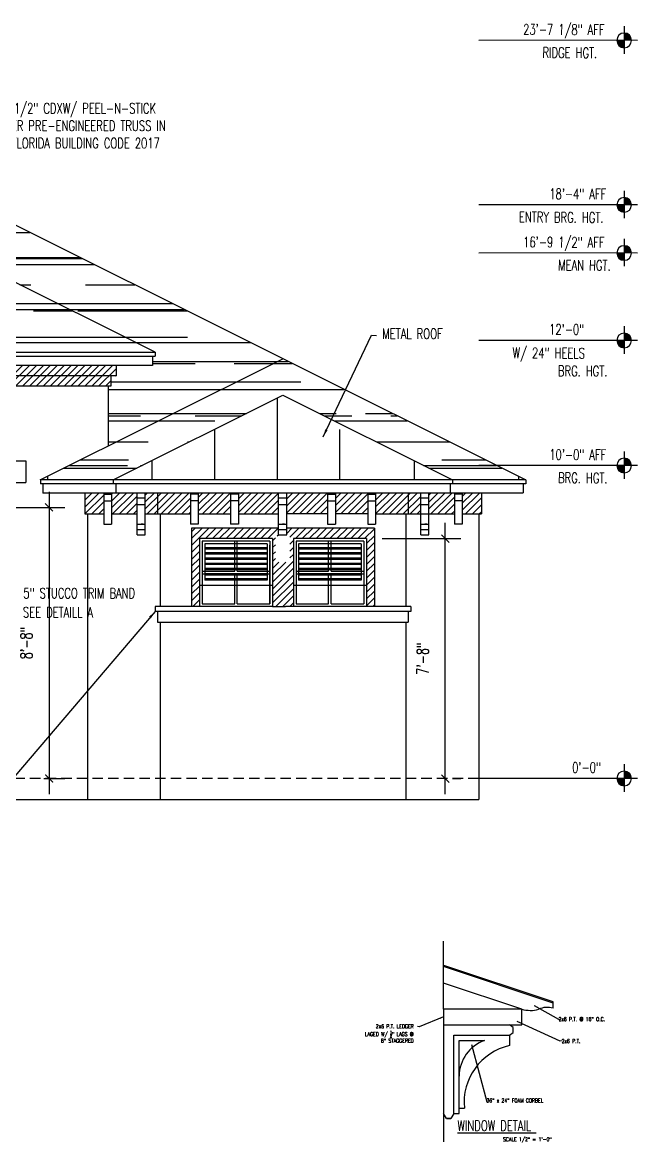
# Model space of a CAD drawing. Header units: inches. Extents: x -25328 to 8149, y -5530 to 4336.
# Drawn here: x -2504.2 to -2268.4, y -2973.7 to -2544 of the extents above; entities that cross this region are included whole.
import ezdxf

# ---------------------------------------------------------------- set-up
doc = ezdxf.new("R2010")
doc.units = ezdxf.units.IN
doc.header["$LTSCALE"] = 16
doc.header["$MEASUREMENT"] = 0
doc.linetypes.add('ALPINE_SOLID', pattern=[0])
doc.linetypes.add('HIDDEN', pattern=[0.375, 0.25, -0.125])
doc.layers.get('0').update_dxf_attribs({"linetype": 'CONTINUOUS'})
doc.layers.get('DEFPOINTS').update_dxf_attribs({"linetype": 'CONTINUOUS'})
for name, color, linetype in [('CONC', 3, 'CONTINUOUS'), ('DIMS', 5, 'CONTINUOUS'), ('HATCH', 8, 'CONTINUOUS'), ('Layer_Notes', 7, 'ALPINE_SOLID'), ('ROOF', 1, 'CONTINUOUS'), ('TEXT', 11, 'CONTINUOUS'), ('WALLS EXT', 6, 'CONTINUOUS'), ('WINDOWS', 1, 'CONTINUOUS')]:
    doc.layers.add(name, color=color, linetype=linetype)
doc.styles.add('PAYTAS RM', font='romans.shx', dxfattribs={"width": 0.7, "height": 4.5})
doc.styles.add('PAYTS NOTES', font='romans.shx', dxfattribs={"width": 0.7, "height": 4.5})
doc.styles.get("Standard").update_dxf_attribs({"font": 'arial.ttf'})
doc.dimstyles.new('DIM- PAYTAS', dxfattribs={"dimscale": 48, "dimtxt": 0.1, "dimasz": 0.0625, "dimexe": 0.125, "dimexo": 0.125, "dimgap": 0.125, "dimtad": 1, "dimdec": 1, "dimzin": 3, "dimdsep": 46, "dimlunit": 4, "dimtxsty": 'PAYTAS RM', "dimblk": 'ARCHTICK', "dimcen": 0.09, "dimdle": 0.125, "dimclrd": 5, "dimclre": 5, "dimclrt": 11, "dimadec": 0, "dimazin": 0, "dimtfac": 1, "dimtdec": 1, "dimtofl": 0, "dimtmove": 2, "dimatfit": 3, "dimfxl": 0, "dimfrac": 2, "dimtolj": 1, "dimtzin": 3, "dimarcsym": 0})
doc.dimstyles.get("Standard").update_dxf_attribs({"dimtxt": 0.18, "dimasz": 0.18, "dimexe": 0.18, "dimexo": 0.0625, "dimgap": 0.09, "dimtad": 0, "dimtih": 1, "dimtoh": 1, "dimdec": 4, "dimzin": 0, "dimdsep": 46, "dimtxsty": 'Standard', "dimcen": 0.09, "dimadec": 0, "dimazin": 0, "dimtfac": 1, "dimtdec": 4, "dimtofl": 0, "dimtmove": 0, "dimatfit": 3, "dimfxl": 0, "dimtolj": 1, "dimtzin": 0, "dimarcsym": 0})
pattern_1 = [(0, (-9162.483, -4556.875), (33, 15), [225, -30, 75, -15]), (0, (-9142.533, -4549.375), (-15, 19.95), [45, -4.95, 90, -11.25]), (0, (-9154.983, -4544.125), (78, 10.05), [120, -21, 60, -15])]

# ---------------------------------------------------------------- blocks, each defined once
blk = doc.blocks.new('_ArchTick')
at = {"color": 0, "linetype": 'ByBlock', "const_width": 0.15}
blk.add_lwpolyline([(-0.5, -0.5), (0.5, 0.5)], dxfattribs=at)
blk = doc.blocks.new('*D1112')
at = {"layer": 'DEFPOINTS', "color": 0, "transparency": 16777216}
for p in [(-2517.78, -2730.04), (-2501.94, -2834.04), (-2493.96, -2834.04)]:
    blk.add_point(p, dxfattribs=at)
at = {"layer": 'WALLS EXT', "color": 5, "lineweight": -2, "transparency": 16777216}
for p, q in [((-2493.96, -2724.04), (-2493.96, -2840.04)), ((-2511.78, -2730.04), (-2487.96, -2730.04)), ((-2495.94, -2834.04), (-2487.96, -2834.04))]:
    blk.add_line(p, q, dxfattribs=at)
at = {"layer": 'WALLS EXT', "color": 5, "lineweight": -2, "transparency": 16777216, "xscale": 3, "yscale": 3, "zscale": 3}
for p, rotation in [((-2493.96, -2730.04), 90), ((-2493.96, -2834.04), 270)]:
    blk.add_blockref('_ArchTick', p, dxfattribs=dict(at, rotation=rotation))
at = {"layer": 'WALLS EXT', "color": 11, "transparency": 16777216, "insert": (-2502.64, -2782.04), "char_height": 4.5, "attachment_point": 5, "rotation": 90, "style": 'PAYTAS RM', "bg_fill": 3, "box_fill_scale": 1.25, "bg_fill_color": 256, "bg_fill_true_color": 13158600, "bg_fill_transparency": 0}
blk.add_mtext('\\A1;8\'-8"', dxfattribs=at)
blk = doc.blocks.new('*D1113')
at = {"layer": 'DEFPOINTS', "color": 0, "transparency": 16777216}
for p in [(-2372.31, -2742.01), (-2342.09, -2742.01), (-2345.28, -2834.04)]:
    blk.add_point(p, dxfattribs=at)
at = {"layer": 'WALLS EXT', "color": 5, "lineweight": -2, "transparency": 16777216}
for p, q in [((-2342.09, -2840.04), (-2342.09, -2736.01)), ((-2366.31, -2742.01), (-2336.09, -2742.01)), ((-2339.28, -2834.04), (-2336.09, -2834.04))]:
    blk.add_line(p, q, dxfattribs=at)
at = {"layer": 'WALLS EXT', "color": 5, "lineweight": -2, "transparency": 16777216, "xscale": 3, "yscale": 3, "zscale": 3}
for p, rotation in [((-2342.09, -2742.01), 90), ((-2342.09, -2834.04), 270)]:
    blk.add_blockref('_ArchTick', p, dxfattribs=dict(at, rotation=rotation))
at = {"layer": 'WALLS EXT', "color": 11, "transparency": 16777216, "insert": (-2350.77, -2788.02), "char_height": 4.5, "attachment_point": 5, "rotation": 90, "style": 'PAYTAS RM', "bg_fill": 3, "box_fill_scale": 1.25, "bg_fill_color": 256, "bg_fill_true_color": 13158600, "bg_fill_transparency": 0}
blk.add_mtext('\\A1;7\'-8"', dxfattribs=at)
blk = doc.blocks.new('ELEVBUB')
for p, q in [((0, 0.151), (0, -0.142)), ((-0.142, 0), (0.078, 0))]:
    blk.add_line(p, q)
at = {"const_width": 0.0781}
for points in [[(0, 0.039, 0.414214), (-0.039, 0, 1)], [(0, -0.039, 0.414213), (0.039, 0, 1)]]:
    blk.add_lwpolyline(points, format="xyb", dxfattribs=at)
blk.add_circle((0, 0), 0.0781)

msp = doc.modelspace()

# ---------------------------------------------------------------- hatches: boundary and pattern name
at = {"layer": 'HATCH'}
h = msp.add_hatch(dxfattribs=at)
h.set_pattern_fill('AR-RROOF', color=8, scale=15, style=0)
h.set_pattern_definition([(0, (-9179.483, -4556.875), (33, 15), [225, -30, 75, -15]), (0, (-9159.533, -4549.375), (-15, 19.95), [45, -4.95, 90, -11.25]), (0, (-9171.983, -4544.125), (78, 10.05), [120, -21, 60, -15])])
h.paths.add_polyline_path([(-3299.78373375, -2642.06474541), (-3460.78373375, -2722.56474541), (-3364.78373375, -2722.56474541), (-3364.78373375, -2720.53688136), (-3365.78373375, -2720.53688136), (-3365.78373375, -2712.53688136), (-3381.78373375, -2712.53688136), (-3381.78373375, -2709.03688136), (-3382.78373375, -2709.03688136), (-3382.78373375, -2707.53688136), (-3299.78373375, -2666.03688136), (-3216.78373375, -2707.53688136), (-3216.78373375, -2709.03688136), (-3217.78373375, -2709.03688136), (-3217.78373375, -2712.53688136), (-3233.78373375, -2712.53688136), (-3233.78373375, -2720.53688136), (-3234.78373375, -2720.53688136), (-3234.78373375, -2722.56474541), (-3138.78373375, -2722.56474541)])
h.paths.add_polyline_path([(-3237.22952254, -2610.7876398), (-3299.78373375, -2642.06474541), (-3138.78373375, -2722.56474541), (-2978.78373375, -2722.56474541), (-3202.33794496, -2610.7876398)])
h.paths.add_polyline_path([(-3188.22212238, -2617.84555109), (-3035.1554508, -2694.37888689), (-3006.78373375, -2678.51391249), (-3006.78373375, -2675.56474541), (-3020.78373375, -2675.56474541), (-3020.78373375, -2672.06474541), (-2768.24206708, -2672.06474541), (-2768.24206708, -2670.56474541), (-3021.78373375, -2670.56474541), (-2812.50662814, -2565.92619261), (-2842.75662814, -2550.80119261), (-2976.84534512, -2617.84555109)])
h.paths.add_polyline_path([(-3021.78373375, -2670.56474541), (-2768.24206708, -2670.56474541), (-2768.24206708, -2645.28688136), (-2770.24206708, -2645.28688136), (-2770.24206708, -2643.28688136), (-2771.03109692, -2643.28688136, 0.1928199289), (-2780.06431132, -2618.78688136), (-2785.24206708, -2618.78688136), (-2785.24206708, -2615.28688136), (-2786.24206708, -2615.28688136), (-2786.24206708, -2613.78688136), (-2694.24206708, -2567.78688136), (-2602.24206708, -2613.78688136), (-2602.24206708, -2615.28688136), (-2603.24206708, -2615.28688136), (-2603.24206708, -2618.78688136), (-2608.41982284, -2618.78688136, 0.1928199289), (-2617.45303725, -2643.28688136), (-2618.24206708, -2643.28688136), (-2618.24206708, -2645.28688136), (-2620.24206708, -2645.28688136), (-2620.24206708, -2670.56474541), (-2453.28373375, -2670.56474541), (-2692.5887034, -2550.91226058), (-2782.4787641, -2550.91226058)])
h = msp.add_hatch(dxfattribs=at)
h.set_pattern_fill('AR-RROOF', color=8, scale=15, style=0)
h.set_pattern_definition(pattern_1)
h.paths.add_polyline_path([(-2404.31235623, -2673.02332856), (-2625.28373375, -2562.5376398), (-2669.33794496, -2562.5376398), (-2453.28373375, -2670.56474541), (-2453.28373375, -2672.06474541), (-2454.28373375, -2672.06474541), (-2454.28373375, -2675.56474541), (-2468.28373375, -2675.56474541), (-2468.28373375, -2679.56474541), (-2470.28373375, -2679.56474541), (-2470.28373375, -2684.80030206), (-2471.28373375, -2684.80030206), (-2471.28373375, -2706.50901732)])
h = msp.add_hatch(dxfattribs=at)
h.set_pattern_fill('ANSI31', color=256, scale=15, style=0)
h.set_pattern_definition([(45, (-3592.2451, -5781.6257), (-1.3258252, 1.3258252), [])])
h.paths.add_polyline_path([(-2479.28373375, -2675.56474541), (-2618.24206708, -2675.56474541), (-2618.24206708, -2679.56474541), (-2479.28373375, -2679.56474541)])
h.paths.add_polyline_path([(-2479.28373375, -2679.56474541), (-2619.24206708, -2679.56474541), (-2619.24206708, -2683.56474541), (-2479.28373375, -2683.56474541)])
h.paths.add_polyline_path([(-2470.28373375, -2679.56474541), (-2479.28373375, -2679.56474541), (-2479.28373375, -2683.56474541), (-2470.28373375, -2683.56474541)])
h.paths.add_polyline_path([(-2468.28373375, -2675.56474541), (-2479.28373375, -2675.56474541), (-2479.28373375, -2679.56474541), (-2470.28373375, -2679.56474541), (-2468.28373375, -2679.56474541)])
h = msp.add_hatch(dxfattribs=at)
h.set_pattern_fill('AR-RROOF', color=8, scale=15, style=0)
h.set_pattern_definition(pattern_1)
h.paths.add_polyline_path([(-2497.33946184, -2719.53688136), (-2469.34097872, -2719.50901732), (-2404.31235623, -2686.99470608), (-2339.28373375, -2719.53688136), (-2311.34097872, -2719.50901732), (-2404.31235623, -2673.02332856)])
h = msp.add_hatch(dxfattribs=at)
h.set_pattern_fill('ANSI31', color=256, scale=15, style=0)
h.set_pattern_definition([(45, (-9146.4826, -4556.8754), (-1.3258252, 1.3258252), [])])
h.paths.add_polyline_path([(-2473.01475614, -2724.53688136), (-2480.28373375, -2724.53688136), (-2480.28373375, -2732.52243802), (-2473.01475614, -2732.52243802)])
h.paths.add_polyline_path([(-2460.2123511, -2732.52243802), (-2460.2123511, -2724.53688136), (-2470.01475614, -2724.53688136), (-2470.01475614, -2732.52243802)])
h.paths.add_polyline_path([(-2457.0873511, -2732.52243802), (-2452.34097872, -2732.52243802), (-2452.34097872, -2724.53688136), (-2457.0873511, -2724.53688136)])
h.paths.add_polyline_path([(-2452.34097872, -2724.53688136), (-2452.34097872, -2732.52243802), (-2439.78852743, -2732.52243802), (-2439.78852743, -2724.53688136)])
h.paths.add_polyline_path([(-2424.39343, -2724.53688136), (-2436.78852743, -2724.53688136), (-2436.78852743, -2732.52243802), (-2424.39343, -2732.52243802)])
h.paths.add_polyline_path([(-2421.39343, -2724.53688136), (-2421.39343, -2732.52243802), (-2406.00123242, -2732.52243802), (-2406.00123242, -2724.53688136)])
h.paths.add_polyline_path([(-2387.23128246, -2732.52243802), (-2387.23128246, -2724.53688136), (-2402.87623242, -2724.53688136), (-2402.87623242, -2732.52243802)])
h.paths.add_polyline_path([(-2371.83618503, -2732.52243802), (-2371.83618503, -2724.53688136), (-2384.23128246, -2724.53688136), (-2384.23128246, -2732.52243802)])
h.paths.add_polyline_path([(-2356.28373375, -2724.53688136), (-2368.83618503, -2724.53688136), (-2368.83618503, -2732.52243802), (-2356.28373375, -2732.52243802)])
h.paths.add_polyline_path([(-2356.28373375, -2732.52243802), (-2351.53736137, -2732.52243802), (-2351.53736137, -2724.53688136), (-2356.28373375, -2724.53688136)])
h.paths.add_polyline_path([(-2348.41236137, -2724.53688136), (-2348.41236137, -2732.52243802), (-2338.60995633, -2732.52243802), (-2338.60995633, -2724.53688136)])
h.paths.add_polyline_path([(-2328.28373375, -2724.53688136), (-2335.60995633, -2724.53688136), (-2335.60995633, -2732.52243802), (-2328.28373375, -2732.52243802)])
h.paths.add_polyline_path([(-2439.34097872, -2768.00901732), (-2436.31235623, -2768.00901732), (-2436.31235623, -2742.00901732), (-2408.31235623, -2742.00901732), (-2408.31235623, -2760.00901732), (-2408.31235623, -2768.00901732), (-2403.31235623, -2768.00901732), (-2400.31235623, -2768.00901732), (-2400.31235623, -2742.00901732), (-2372.31235623, -2742.00901732), (-2372.31235623, -2760.00901732), (-2372.31235623, -2768.00901732), (-2371.31235623, -2768.00901732), (-2369.28373375, -2768.00901732), (-2369.28373375, -2738.00901732), (-2402.87623242, -2738.00901732), (-2402.87623242, -2741.00901732), (-2401.65748242, -2741.00901732), (-2401.65748242, -2751.00901732), (-2407.21998242, -2751.00901732), (-2407.21998242, -2741.00901732), (-2406.00123242, -2741.00901732), (-2406.00123242, -2738.00901732), (-2439.34097872, -2738.00901732)])

# ---------------------------------------------------------------- linework, layer by layer
at = {"layer": 'CONC'}
msp.add_line((-3431.78373375, -2842.03688136), (-2329.28373375, -2842.03688136), dxfattribs=at)
at = {"layer": 'DIMS'}
for p, q in [((-2276.36994611, -2550.88554094), (-2329.28373375, -2550.93898023)), ((-2276.36994611, -2613.98344207), (-2329.28373375, -2614.03688136)), ((-2276.36994611, -2632.45007237), (-2329.28373375, -2632.50351167)), ((-2276.36994611, -2665.98344207), (-2329.28373375, -2666.03688136)), ((-2276.36994611, -2713.98344207), (-2329.28373375, -2714.03688136)), ((-2480.28373375, -2732.52243802), (-2476.8281659, -2732.52243802)), ((-2480.28373375, -2732.52243802), (-2472.93306847, -2732.52243802)), ((-2470.01475614, -2732.52243802), (-2460.2123511, -2732.52243802)), ((-2457.0873511, -2732.52243802), (-2452.34097872, -2732.52243802)), ((-2452.34097872, -2732.52243802), (-2439.78852743, -2732.52243802)), ((-2436.78852743, -2732.52243802), (-2424.39343, -2732.52243802)), ((-2421.39343, -2732.52243802), (-2406.00123242, -2732.52243802)), ((-2387.23128246, -2732.52243802), (-2402.87623242, -2732.52243802)), ((-2371.83618503, -2732.52243802), (-2384.23128246, -2732.52243802)), ((-2368.83618503, -2732.52243802), (-2356.09460633, -2732.52243802)), ((-2356.28373375, -2732.52243802), (-2348.51055773, -2732.52243802)), ((-2348.95331276, -2732.52243802), (-2338.60995633, -2732.52243802)), ((-2335.60995633, -2732.52243802), (-2328.28373375, -2732.52243802)), ((-2276.36994611, -2833.98344207), (-2329.28373375, -2834.03688136))]:
    msp.add_line(p, q, dxfattribs=at)
at = {"layer": 'HATCH', "color": 8, "linetype": 'HIDDEN'}
msp.add_line((-2329.28373375, -2834.03688136), (-3155.78373375, -2834.03688136), dxfattribs=at)
at = {"layer": 'Layer_Notes', "color": 8}
for p, q in [((-2406.59097872, -2688.13401732), (-2406.59097872, -2719.50901732)), ((-2430.59097872, -2700.13401732), (-2430.59097872, -2719.50901732)), ((-2382.59097872, -2700.13401732), (-2382.59097872, -2719.50901732)), ((-2454.59097872, -2712.13401732), (-2454.59097872, -2719.50901732)), ((-2354.03373375, -2712.13401732), (-2354.03373375, -2719.50901732)), ((-2494.53373375, -2718.13401732), (-2494.53373375, -2719.50901732)), ((-2314.03373375, -2718.13401732), (-2314.03373375, -2719.50901732))]:
    msp.add_line(p, q, dxfattribs=at)
at = {"layer": 'ROOF', "color": 6}
for p, q in [((-2453.28373375, -2670.56474541), (-2692.5887034, -2550.91226058)), ((-2311.34097872, -2719.50901732), (-2625.28373375, -2562.5376398)), ((-2620.24206708, -2670.56474541), (-2453.28373375, -2670.56474541)), ((-2454.28373375, -2672.06474541), (-2454.28373375, -2675.56474541)), ((-2454.28373375, -2675.56474541), (-2618.24206708, -2675.56474541)), ((-2497.33946184, -2719.53688136), (-2404.31235623, -2673.02332856)), ((-2471.28373375, -2683.56474541), (-2471.28373375, -2706.50901732)), ((-2469.34097872, -2719.50901732), (-2404.31235623, -2686.99470608)), ((-2404.31235623, -2686.99470608), (-2339.28373375, -2719.50901732)), ((-2311.28373375, -2719.53688136), (-2497.33946184, -2719.53688136)), ((-2311.34097872, -2719.50901732), (-2472.78373375, -2719.50901732)), ((-2496.28373375, -2721.00901732), (-2496.28373375, -2724.53688136)), ((-2468.34097872, -2721.00901732), (-2468.34097872, -2724.50901732)), ((-2340.28373375, -2721.00901732), (-2340.28373375, -2724.50901732)), ((-2312.28373375, -2721.00901732), (-2312.28373375, -2724.50901732)), ((-2312.28373375, -2724.53688136), (-2496.28373375, -2724.53688136)), ((-2480.28373375, -2724.50901732), (-2480.28373375, -2732.52243802)), ((-2452.34097872, -2724.50901732), (-2452.34097872, -2732.52243802)), ((-2356.28373375, -2724.50901732), (-2356.28373375, -2732.52243802)), ((-2479.28373375, -2732.52243802), (-2479.28373375, -2834.03688136)), ((-2479.28373375, -2732.52243802), (-2479.28373375, -2842.03688136)), ((-2451.34097872, -2732.52243802), (-2451.34097872, -2768.00901732)), ((-2357.28373375, -2732.52243802), (-2357.28373375, -2768.00901732)), ((-2329.28373375, -2732.52243802), (-2329.28373375, -2842.03688136)), ((-2406.00123242, -2738.00901732), (-2439.34097872, -2738.00901732)), ((-2439.34097872, -2738.00901732), (-2439.34097872, -2768.00901732)), ((-2369.28373375, -2738.00901732), (-2402.87623242, -2738.00901732)), ((-2369.28373375, -2738.00901732), (-2369.28373375, -2768.00901732)), ((-2408.31235623, -2742.00901732), (-2436.31235623, -2742.00901732)), ((-2436.31235623, -2742.00901732), (-2436.31235623, -2768.00901732)), ((-2408.31235623, -2742.00901732), (-2408.31235623, -2768.00901732)), ((-2372.31235623, -2742.00901732), (-2400.31235623, -2742.00901732)), ((-2400.31235623, -2742.00901732), (-2400.31235623, -2768.00901732)), ((-2372.31235623, -2742.00901732), (-2372.31235623, -2768.00901732)), ((-2451.34097872, -2762.03688136), (-2451.34097872, -2768.00901732)), ((-2357.28373375, -2762.03688136), (-2357.28373375, -2768.00901732)), ((-2408.59097872, -2768.00901732), (-2453.34097872, -2768.00901732)), ((-2453.34097872, -2768.00901732), (-2453.34097872, -2770.00901732)), ((-2355.28373375, -2770.00901732), (-2453.34097872, -2770.00901732)), ((-2452.34097872, -2770.00901732), (-2452.34097872, -2774.00901732)), ((-2408.31235623, -2768.00901732), (-2436.31235623, -2768.00901732)), ((-2408.31235623, -2768.00901732), (-2403.31235623, -2768.00901732)), ((-2371.31235623, -2768.00901732), (-2403.31235623, -2768.00901732)), ((-2372.31235623, -2768.00901732), (-2400.31235623, -2768.00901732)), ((-2355.28373375, -2768.00901732), (-2371.59097872, -2768.00901732)), ((-2356.28373375, -2770.00901732), (-2356.28373375, -2774.00901732)), ((-2355.28373375, -2768.00901732), (-2355.28373375, -2770.00901732)), ((-2452.34097872, -2774.00901732), (-2356.28373375, -2774.00901732)), ((-2451.34097872, -2774.00901732), (-2451.34097872, -2842.03688136)), ((-2357.28373375, -2774.00901732), (-2357.28373375, -2842.03688136))]:
    msp.add_line(p, q, dxfattribs=at)
at = {"layer": 'WALLS EXT', "color": 8}
for p, q in [((-2620.24206708, -2672.06474541), (-2453.28373375, -2672.06474541)), ((-2453.28373375, -2670.56474541), (-2453.28373375, -2672.06474541)), ((-2497.28373375, -2719.50901732), (-2497.28373375, -2721.03688136)), ((-2469.34097872, -2719.50901732), (-2469.34097872, -2721.00901732)), ((-2339.28373375, -2719.50901732), (-2339.28373375, -2721.00901732)), ((-2311.28373375, -2719.50901732), (-2311.28373375, -2721.00901732)), ((-2311.28373375, -2721.03688136), (-2497.28373375, -2721.03688136)), ((-2311.28373375, -2721.00901732), (-2472.78373375, -2721.00901732))]:
    msp.add_line(p, q, dxfattribs=at)
at = {"layer": 'WALLS EXT'}
for p, q in [((-2460.2123511, -2726.37544363), (-2457.0873511, -2726.37544363)), ((-2406.00123242, -2726.37544363), (-2402.87623242, -2726.37544363)), ((-2351.5278493, -2726.38988697), (-2348.4028493, -2726.38988697)), ((-2460.2123511, -2728.94792913), (-2457.0873511, -2728.94792913)), ((-2406.00123242, -2728.94792913), (-2402.87623242, -2728.94792913)), ((-2351.5278493, -2728.96237248), (-2348.4028493, -2728.96237248)), ((-2460.2123511, -2736.52243802), (-2457.0873511, -2736.52243802)), ((-2406.00123242, -2736.52243802), (-2402.87623242, -2736.52243802)), ((-2460.2123511, -2738.52243802), (-2457.0873511, -2738.52243802)), ((-2459.3998511, -2740.52243802), (-2457.8998511, -2740.52243802)), ((-2406.00123242, -2738.52243802), (-2402.87623242, -2738.52243802)), ((-2405.18873242, -2740.52243802), (-2403.68873242, -2740.52243802))]:
    msp.add_line(p, q, dxfattribs=at)
at = {"layer": 'WINDOWS'}
for p, q in [((-2468.28373375, -2675.56474541), (-2468.28373375, -2679.56474541)), ((-2468.28373375, -2679.56474541), (-2619.24206708, -2679.56474541)), ((-2470.28373375, -2679.56474541), (-2470.28373375, -2683.56474541)), ((-2470.28373375, -2683.56474541), (-3004.78373375, -2683.56474541)), ((-2610.7175168, -2712.18928695), (-2502.8499507, -2712.18928695)), ((-2502.8499507, -2712.18928695), (-2502.8499507, -2720.51384227)), ((-2612.7175168, -2720.51384227), (-2502.8499507, -2720.51384227)), ((-2473.01475614, -2724.50901732), (-2473.01475614, -2736.50901732)), ((-2473.01475614, -2725.00901732), (-2470.01475614, -2725.00901732)), ((-2473.01475614, -2727.50901732), (-2470.01475614, -2727.50901732)), ((-2470.01475614, -2724.50901732), (-2470.01475614, -2736.50901732)), ((-2460.2123511, -2740.52243802), (-2460.2123511, -2724.52243802)), ((-2457.0873511, -2740.52243802), (-2457.0873511, -2724.52243802)), ((-2439.78852743, -2724.50901732), (-2439.78852743, -2736.50901732)), ((-2436.78852743, -2725.00901732), (-2439.78852743, -2725.00901732)), ((-2436.78852743, -2727.50901732), (-2439.78852743, -2727.50901732)), ((-2436.78852743, -2724.50901732), (-2436.78852743, -2736.50901732)), ((-2424.39343, -2724.50901732), (-2424.39343, -2736.50901732)), ((-2421.39343, -2725.00901732), (-2424.39343, -2725.00901732)), ((-2421.39343, -2727.50901732), (-2424.39343, -2727.50901732)), ((-2421.39343, -2724.50901732), (-2421.39343, -2736.50901732)), ((-2406.00123242, -2740.52243802), (-2406.00123242, -2724.52243802)), ((-2402.87623242, -2740.52243802), (-2402.87623242, -2724.52243802)), ((-2387.23128246, -2724.50901732), (-2387.23128246, -2736.50901732)), ((-2387.23128246, -2725.00901732), (-2384.23128246, -2725.00901732)), ((-2387.23128246, -2727.50901732), (-2384.23128246, -2727.50901732)), ((-2384.23128246, -2724.50901732), (-2384.23128246, -2736.50901732)), ((-2371.83618503, -2724.50901732), (-2371.83618503, -2736.50901732)), ((-2371.83618503, -2725.00901732), (-2368.83618503, -2725.00901732)), ((-2371.83618503, -2727.50901732), (-2368.83618503, -2727.50901732)), ((-2368.83618503, -2724.50901732), (-2368.83618503, -2736.50901732)), ((-2338.60995633, -2724.50901732), (-2338.60995633, -2736.50901732)), ((-2335.60995633, -2725.00901732), (-2338.60995633, -2725.00901732)), ((-2335.60995633, -2727.50901732), (-2338.60995633, -2727.50901732)), ((-2335.60995633, -2724.50901732), (-2335.60995633, -2736.50901732)), ((-2328.28373375, -2724.53688136), (-2328.28373375, -2732.52243802)), ((-2473.01475614, -2736.45719113), (-2470.01475614, -2736.45719113)), ((-2459.3998511, -2736.52243802), (-2457.8998511, -2736.52243802)), ((-2457.8998511, -2736.52243802), (-2458.68331715, -2736.52243802)), ((-2436.78852743, -2736.45719113), (-2439.78852743, -2736.45719113)), ((-2421.39343, -2736.45719113), (-2424.39343, -2736.45719113)), ((-2405.18873242, -2736.52243802), (-2403.68873242, -2736.52243802)), ((-2403.68873242, -2736.52243802), (-2404.47219847, -2736.52243802)), ((-2387.23128246, -2736.45719113), (-2384.23128246, -2736.45719113)), ((-2371.83618503, -2736.45719113), (-2368.83618503, -2736.45719113)), ((-2335.60995633, -2736.45719113), (-2338.60995633, -2736.45719113)), ((-2460.2123511, -2740.52243802), (-2459.3998511, -2740.52243802)), ((-2457.8998511, -2740.52243802), (-2457.0873511, -2740.52243802)), ((-2406.00123242, -2740.52243802), (-2405.18873242, -2740.52243802)), ((-2403.68873242, -2740.52243802), (-2402.87623242, -2740.52243802)), ((-2436.31235623, -2742.00901732), (-2436.31235623, -2760.00901732)), ((-2408.31235623, -2742.00901732), (-2436.31235623, -2742.00901732)), ((-2409.31235623, -2743.00901732), (-2435.31235623, -2743.00901732)), ((-2435.31235623, -2743.00901732), (-2435.31235623, -2767.00901732)), ((-2434.31235623, -2744.00901732), (-2434.31235623, -2758.00901732)), ((-2410.31235623, -2744.00901732), (-2434.31235623, -2744.00901732)), ((-2410.31235623, -2745.50901732), (-2434.31235623, -2745.50901732)), ((-2422.81235623, -2754.50901732), (-2422.81235623, -2743.00901732)), ((-2421.81235623, -2754.50901732), (-2421.81235623, -2743.00901732)), ((-2410.31235623, -2744.00901732), (-2410.31235623, -2758.00901732)), ((-2409.31235623, -2743.00901732), (-2409.31235623, -2767.00901732)), ((-2409.31235623, -2767.00901732), (-2409.31235623, -2744.58158884)), ((-2408.31235623, -2742.00901732), (-2408.31235623, -2760.00901732)), ((-2400.31235623, -2742.00901732), (-2400.31235623, -2760.00901732)), ((-2372.31235623, -2742.00901732), (-2400.31235623, -2742.00901732)), ((-2373.31235623, -2743.00901732), (-2399.31235623, -2743.00901732)), ((-2399.31235623, -2743.00901732), (-2399.31235623, -2767.00901732)), ((-2398.31235623, -2744.00901732), (-2398.31235623, -2758.00901732)), ((-2374.31235623, -2744.00901732), (-2398.31235623, -2744.00901732)), ((-2374.31235623, -2745.50901732), (-2398.31235623, -2745.50901732)), ((-2386.85324826, -2754.50901732), (-2386.85324826, -2743.00901732)), ((-2385.85324826, -2754.50901732), (-2385.85324826, -2743.00901732)), ((-2374.31235623, -2744.00901732), (-2374.31235623, -2758.00901732)), ((-2373.31235623, -2743.00901732), (-2373.31235623, -2767.00901732)), ((-2372.31235623, -2742.00901732), (-2372.31235623, -2760.00901732)), ((-2410.31235623, -2746.00901732), (-2434.31235623, -2746.00901732)), ((-2410.31235623, -2747.50901732), (-2434.31235623, -2747.50901732)), ((-2410.31235623, -2748.00901732), (-2434.31235623, -2748.00901732)), ((-2410.31235623, -2749.50901732), (-2434.31235623, -2749.50901732)), ((-2374.31235623, -2746.00901732), (-2398.31235623, -2746.00901732)), ((-2374.31235623, -2747.50901732), (-2398.31235623, -2747.50901732)), ((-2374.31235623, -2748.00901732), (-2398.31235623, -2748.00901732)), ((-2374.31235623, -2749.50901732), (-2398.31235623, -2749.50901732)), ((-2410.31235623, -2750.00901732), (-2434.31235623, -2750.00901732)), ((-2410.31235623, -2751.50901732), (-2434.31235623, -2751.50901732)), ((-2410.31235623, -2752.00901732), (-2434.31235623, -2752.00901732)), ((-2410.31235623, -2753.50901732), (-2434.31235623, -2753.50901732)), ((-2410.31235623, -2754.00901732), (-2434.31235623, -2754.00901732)), ((-2374.31235623, -2750.00901732), (-2398.31235623, -2750.00901732)), ((-2374.31235623, -2751.50901732), (-2398.31235623, -2751.50901732)), ((-2374.31235623, -2752.00901732), (-2398.31235623, -2752.00901732)), ((-2374.31235623, -2753.50901732), (-2398.31235623, -2753.50901732)), ((-2374.31235623, -2754.00901732), (-2398.31235623, -2754.00901732)), ((-2329.28373375, -2751.09224281), (-2329.15456085, -2751.00901732)), ((-2435.31235623, -2754.50901732), (-2422.81235623, -2754.50901732)), ((-2435.31235623, -2755.50901732), (-2422.81235623, -2755.50901732)), ((-2410.31235623, -2755.50901732), (-2434.31235623, -2755.50901732)), ((-2410.31235623, -2756.00901732), (-2434.31235623, -2756.00901732)), ((-2410.31235623, -2757.50901732), (-2434.31235623, -2757.50901732)), ((-2410.31235623, -2758.00901732), (-2434.31235623, -2758.00901732)), ((-2410.31235623, -2758.00901732), (-2434.31235623, -2758.00901732)), ((-2422.81235623, -2767.00901732), (-2422.81235623, -2755.50901732)), ((-2421.81235623, -2754.50901732), (-2409.31235623, -2754.50901732)), ((-2421.81235623, -2767.00901732), (-2421.81235623, -2755.50901732)), ((-2421.81235623, -2755.50901732), (-2409.31235623, -2755.50901732)), ((-2399.31235623, -2754.50901732), (-2386.85324826, -2754.50901732)), ((-2399.31235623, -2755.50901732), (-2386.85324826, -2755.50901732)), ((-2374.31235623, -2755.50901732), (-2398.31235623, -2755.50901732)), ((-2374.31235623, -2756.00901732), (-2398.31235623, -2756.00901732)), ((-2374.31235623, -2757.50901732), (-2398.31235623, -2757.50901732)), ((-2374.31235623, -2758.00901732), (-2398.31235623, -2758.00901732)), ((-2374.31235623, -2758.00901732), (-2398.31235623, -2758.00901732)), ((-2386.85324826, -2767.00901732), (-2386.85324826, -2755.50901732)), ((-2385.85324826, -2754.50901732), (-2373.31235623, -2754.50901732)), ((-2385.85324826, -2767.00901732), (-2385.85324826, -2755.50901732)), ((-2385.85324826, -2755.50901732), (-2373.31235623, -2755.50901732)), ((-2408.31235623, -2760.00901732), (-2436.31235623, -2760.00901732)), ((-2372.31235623, -2760.00901732), (-2400.31235623, -2760.00901732)), ((-2435.31235623, -2767.00901732), (-2422.81235623, -2767.00901732)), ((-2421.81235623, -2767.00901732), (-2409.31235623, -2767.00901732)), ((-2399.31235623, -2767.00901732), (-2386.85324826, -2767.00901732)), ((-2385.85324826, -2767.00901732), (-2373.31235623, -2767.00901732)), ((-2342.79842292, -2922.49296541), (-2342.79842292, -2896.42348153)), ((-2300.79842292, -2920.16841009), (-2342.79842292, -2906.16841009)), ((-2300.79842292, -2919.64136381), (-2342.64030903, -2905.69406844)), ((-2312.79842292, -2922.49296541), (-2342.79842292, -2912.49296541)), ((-2300.79842292, -2922.16841009), (-2300.79842292, -2919.64136381)), ((-2312.79842292, -2922.49296541), (-2342.79842292, -2922.49296541)), ((-2342.79842292, -2922.49296541), (-2342.79842292, -2928.49296541)), ((-2312.79842292, -2928.49296541), (-2312.79842292, -2922.49296541)), ((-2342.79842292, -2928.49296541), (-2312.79842292, -2928.49296541)), ((-2342.79842292, -2928.49296541), (-2342.79842292, -2973.45023497)), ((-2316.03672203, -2929.51341324), (-2317.48545875, -2928.49296541)), ((-2316.03672203, -2931.4552675), (-2316.03672203, -2929.51341324)), ((-2338.79842292, -2932.49296541), (-2317.49780091, -2932.49296541)), ((-2338.79842292, -2962.49296541), (-2338.79842292, -2932.49296541)), ((-2336.79842292, -2934.49296541), (-2327.06189418, -2934.49296541)), ((-2336.79842292, -2960.49296541), (-2336.79842292, -2934.49296541)), ((-2317.49780091, -2932.49296541), (-2316.03672203, -2931.4552675)), ((-2317.49780091, -2932.49296541), (-2317.49780091, -2936.49296541)), ((-2341.58756971, -2964.49296541), (-2342.79842292, -2962.54472015)), ((-2341.58756971, -2964.49296541), (-2339.91449908, -2964.49296541)), ((-2339.91449908, -2964.49296541), (-2341.58756971, -2964.49296541)), ((-2338.79842292, -2962.49296541), (-2339.91449908, -2964.49296541)), ((-2338.79842292, -2962.49296541), (-2336.79842292, -2962.49296541)), ((-2336.79842292, -2962.49296541), (-2336.79842292, -2960.49296541)), ((-2336.79842292, -2960.49296541), (-2334.79842292, -2960.49296541))]:
    msp.add_line(p, q, dxfattribs=at)
for centre, radius, start, end in [((-2309.41582724, -2911.26080693), 11.7304449, 253.2401795385, 285.4599622999), ((-2303.05910594, -2929.04546226), 7.23909762, 71.8028322407, 116.4975810178), ((-2322.09938927, -2948.33008374), 14.70007819, 109.7297204245, 179.3169644292), ((-2312.55793917, -2958.28956714), 22.34936422, 102.7694891072, 185.657916356)]:
    msp.add_arc(centre, radius, start, end, dxfattribs=at)

# ---------------------------------------------------------------- block references
at = {"layer": 'DIMS', "xscale": -35.99999999999981, "yscale": 36, "zscale": 36, "rotation": 359.6135445753254}
for p in [(-2273.55751009, -2550.90451088), (-2273.55751009, -2614.00241201), (-2273.55751009, -2632.46904232), (-2273.55751009, -2666.00241201), (-2273.55751009, -2714.00241201), (-2273.55751009, -2834.00241201)]:
    msp.add_blockref('ELEVBUB', p, dxfattribs=at)

# ---------------------------------------------------------------- texts
at = {"layer": 'TEXT', "style": 'PAYTS NOTES', "width": 0.7}
for s, p in [('23\'-7 1/8" AFF', (-2312.26961641, -2548.65840755)), ('RIDGE HGT.', (-2304.89599729, -2557.56739322)), ('18\'-4" AFF', (-2302.26961641, -2611.75630868)), ('ENTRY BRG. HGT.', (-2313.89599729, -2620.66529435)), ('16\'-9 1/2" AFF', (-2312.26961641, -2630.22293898)), ('MEAN HGT.', (-2298.89599729, -2639.13192466)), ('12\'-0" ', (-2302.31809307, -2663.75635764)), ('W/ 24" HEELS', (-2316.31809307, -2672.75635764)), ('BRG. HGT.', (-2298.94447395, -2679.66534331)), ('10\'-0" AFF', (-2302.26961641, -2711.75630868)), ('BRG. HGT.', (-2298.89599729, -2720.66529435)), ('0\'-0"', (-2293.51170549, -2831.79081546))]:
    msp.add_text(s, height=4, rotation=359.6135445753, dxfattribs=at).set_placement(p)
for s, height, p in [('%%UWINDOW DETAIL ', 4, (-2337.46741737, -2969.17543251)), ('SCALE 1/2" = 1\'-0"', 1.5, (-2319.98699572, -2973.18537516))]:
    msp.add_text(s, height=height, dxfattribs=at).set_placement(p)
at = {"layer": 'TEXT', "style": 'PAYTS NOTES'}
for s, insert, char_height, width, attachment_point in [('\\A1;METAL ROOF OVER 1/2" CDXW/ PEEL-N-STICK UNDERLAYMENT OVER PRE-ENGINEERED TRUSS IN COMPLIANCE WITH FLORIDA BUILDING CODE 2017', (-2544.01556623, -2583.64877771), 4, 103.1729513398, 4), ('\\A1;METAL ROOF', (-2343.11381447, -2663.42991679), 4, 103.1729513398, 6), ('\\A1;2x6 P.T. @ 16" O.C.', (-2280.86830047, -2926.32779643), 1.5, 103.1729513398, 6), ('\\A1;2x6 P.T. LEDGER LAGED W/ {\\H0.7x;\\S1/2;}" LAGS @ 8" STAGGERED', (-2354.21569515, -2931.84447944), 1.5, 17.0387745439, 6), ('\\A1;2x6 P.T.', (-2290.36599605, -2934.74829004), 1.5, 103.1729513398, 6), ('\\A1;36" x 24" FOAM CORBEL', (-2304.56150155, -2957.53559199), 1.5, 103.1729513398, 6)]:
    msp.add_mtext(s, dxfattribs=dict(at, insert=insert, char_height=char_height, width=width, attachment_point=attachment_point))

# ---------------------------------------------------------------- leaders
at = {"layer": 'CONC'}
for points, override in [([(-2308.05099144, -2921.09336213), (-2298.76923305, -2926.32457166), (-2298.0780216, -2926.42327373)], {"dimscale": 24, "dimtad": 0, "dimtfill": 1, "dimarcsym": 2}), ([(-2342.79842292, -2925.49296541), (-2352.08259193, -2929.34405144), (-2352.71313246, -2929.18651171)], {"dimscale": 24, "dimtad": 0, "dimtfill": 1, "dimarcsym": 2}), ([(-2314.72880731, -2927.10639658), (-2298.23634519, -2934.64449621), (-2297.56192716, -2934.58320882)], {"dimscale": 24, "dimtad": 0, "dimtfill": 1, "dimarcsym": 2}), ([(-2332.07955528, -2936.1153437), (-2326.1938126, -2958.10486411), (-2325.82592523, -2958.10486411)], {"dimscale": 24, "dimgap": 0.125, "dimtad": 0, "dimtfill": 1, "dimarcsym": 2})]:
    msp.add_leader(points, dimstyle='DIM- PAYTAS', override=override, dxfattribs=at)
at = {"layer": 'DIMS'}
msp.add_leader([(-2388.93759972, -2703.0107836), (-2370.44270492, -2663.95632322), (-2368.51439162, -2664.1591183)], dimstyle='Standard', override={"dimscale": 48, "dimtxt": 0.1, "dimasz": 0.0625, "dimexe": 0.125, "dimexo": 0.125, "dimgap": 0.125, "dimtad": 0, "dimtih": 0, "dimtoh": 0, "dimdec": 1, "dimzin": 3, "dimlunit": 4, "dimtxsty": 'PAYTAS RM', "dimdle": 0.125, "dimclrd": 5, "dimclre": 5, "dimclrt": 11, "dimtdec": 1, "dimtmove": 2, "dimfxl": 0.09375, "dimfrac": 2, "dimtzin": 3}, dxfattribs=at)

# ---------------------------------------------------------------- next in the draw order: dimensions: what is measured, and where the dimension line sits
at = {"layer": 'WALLS EXT'}
for base, p1, p2, picture, middle in [((-2493.95793031, -2834.03688136), (-2517.78373375, -2730.03688136), (-2501.93807942, -2834.03688136), '*D1112', (-2502.63650173, -2782.03688136)), ((-2342.09096576, -2742.00901732), (-2345.28373375, -2834.03688136), (-2372.31235623, -2742.00901732), '*D1113', (-2350.76953719, -2788.02294934))]:
    dim = msp.add_linear_dim(base=base, p1=p1, p2=p2, angle=90, dimstyle='DIM- PAYTAS', override={"dimtfill": 1, "dimarcsym": 2}, dxfattribs=at)
    dim.commit()
    dim.dimension.update_dxf_attribs({"geometry": picture, "text_midpoint": middle})

# ---------------------------------------------------------------- next in the draw order: linework, layer by layer
for p, q in [((-2351.5278493, -2736.53688136), (-2348.4028493, -2736.53688136)), ((-2351.5278493, -2738.53688136), (-2348.4028493, -2738.53688136)), ((-2350.7153493, -2740.53688136), (-2349.2153493, -2740.53688136))]:
    msp.add_line(p, q, dxfattribs=at)
at = {"layer": 'WINDOWS'}
for p, q in [((-2351.5278493, -2740.53688136), (-2351.5278493, -2724.53688136)), ((-2348.4028493, -2740.53688136), (-2348.4028493, -2724.53688136)), ((-2350.7153493, -2736.53688136), (-2349.2153493, -2736.53688136)), ((-2349.2153493, -2736.53688136), (-2349.99881534, -2736.53688136)), ((-2351.5278493, -2740.53688136), (-2350.7153493, -2740.53688136)), ((-2349.2153493, -2740.53688136), (-2348.4028493, -2740.53688136))]:
    msp.add_line(p, q, dxfattribs=at)

# ---------------------------------------------------------------- next in the draw order: texts
at = {"layer": 'TEXT', "char_height": 4, "width": 103.1729513398, "attachment_point": 4, "style": 'PAYTS NOTES'}
for s, insert in [('\\A1;5" STUCCO TRIM BAND', (-2503.8134326, -2762.97239383)), ('\\A1;SEE DETAILL A ', (-2503.96567505, -2770.27555381))]:
    msp.add_mtext(s, dxfattribs=dict(at, insert=insert))

# ---------------------------------------------------------------- next in the draw order: leaders
at = {"layer": 'WALLS EXT'}
msp.add_leader([(-2453.34097872, -2770.00901732), (-2519.52301415, -2847.72412539), (-2521.87194573, -2847.72412539)], dimstyle='DIM- PAYTAS', override={"dimgap": 0.125, "dimtad": 0, "dimtfill": 1, "dimarcsym": 2}, dxfattribs=at)

doc.saveas('drawing.dxf')
